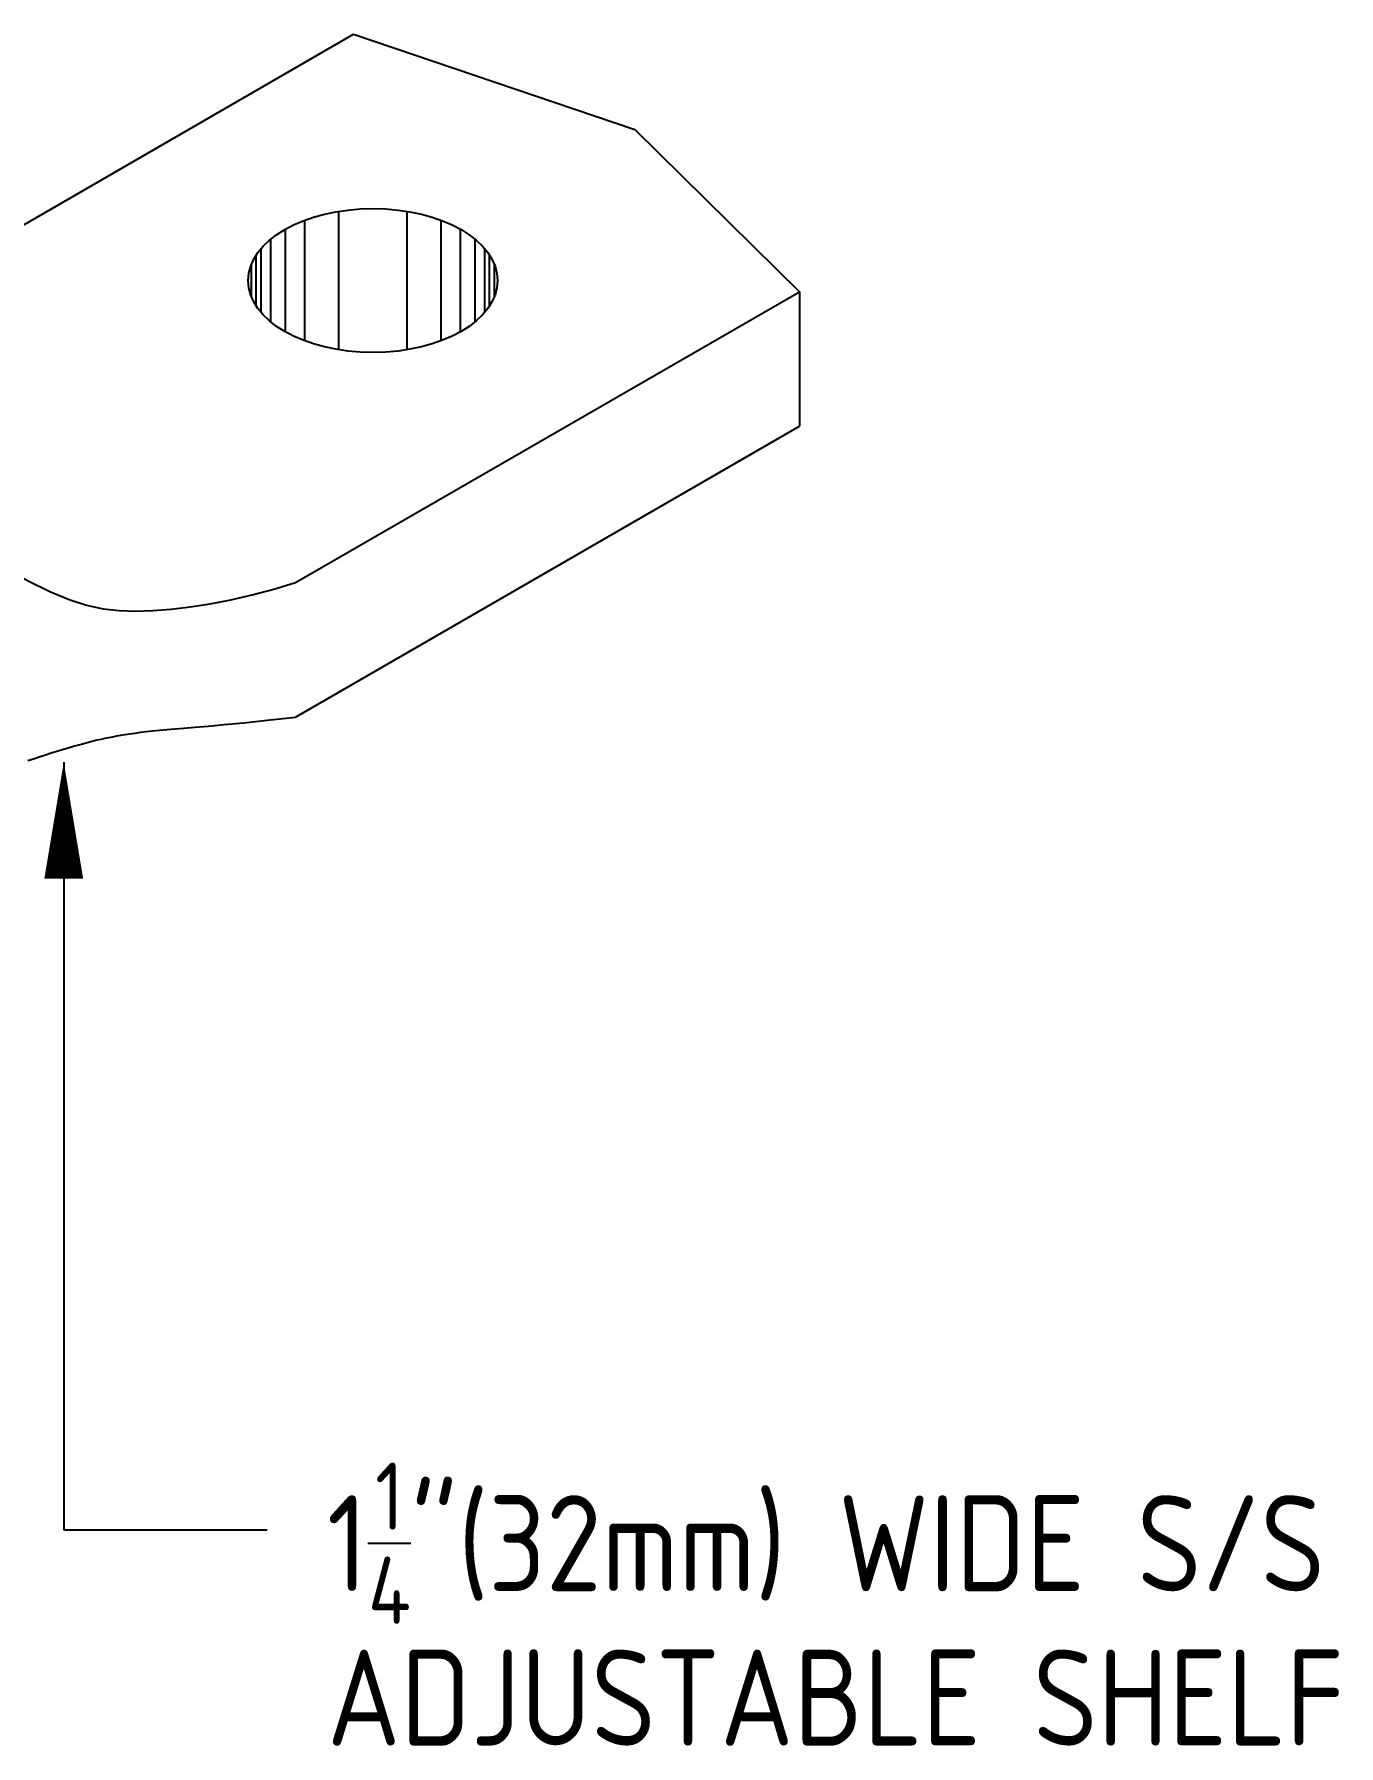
# Model space of a CAD drawing. Header units: inches. Extents: x 62745 to 64469, y 7520 to 8963.
# Drawn here: x 62860.3 to 62914.1, y 8038.1 to 8108.6 of the extents above; entities that cross this region are included whole.
import ezdxf

# ---------------------------------------------------------------- set-up
doc = ezdxf.new("R2010")
doc.units = ezdxf.units.IN
doc.header["$MEASUREMENT"] = 0
for name, color, linetype in [('1', 8, 'Continuous'), ('2', 2, 'Continuous'), ('ARROW', 1, 'Continuous'), ('DIML', 1, 'Continuous'), ('T3', 3, 'Continuous')]:
    doc.layers.add(name, color=color, linetype=linetype)
doc.styles.add('1', font='archquik.shx', dxfattribs={"height": 48})

msp = doc.modelspace()

# ---------------------------------------------------------------- linework, layer by layer
at = {"layer": '1'}
for p, q in [((62871.47452668, 8100.9716345), (62871.47452668, 8095.99129663)), ((62872.87452668, 8101.33660205), (62872.87452668, 8095.62632908)), ((62875.70121832, 8101.33962938), (62875.70121832, 8095.62330175)), ((62877.10121832, 8100.9788766), (62877.10121832, 8095.98405453)), ((62870.67452668, 8100.58985071), (62870.67452668, 8096.37308042)), ((62877.90121832, 8100.60057519), (62877.90121832, 8096.36235594)), ((62869.67452668, 8099.75912234), (62869.67452668, 8097.20380879)), ((62870.07452668, 8100.16392876), (62870.07452668, 8096.79900237)), ((62878.50121832, 8100.18014073), (62878.50121832, 8096.7827904)), ((62878.90121832, 8099.78108567), (62878.90121832, 8097.18184546)), ((62869.27452668, 8099.12699739), (62869.27452668, 8097.83593374)), ((62869.47452668, 8099.50134442), (62869.47452668, 8097.46158671)), ((62879.10121832, 8099.52771715), (62879.10121832, 8097.43521398)), ((62879.30121832, 8099.17331178), (62879.30121832, 8097.78961935))]:
    msp.add_line(p, q, dxfattribs=at)
at = {"layer": '2'}
for p, q in [((62855.51265211, 8098.25496826), (62873.50110937, 8108.6406089)), ((62873.50110937, 8108.6406089), (62885.0972618, 8104.71684847)), ((62885.0972618, 8104.71684847), (62891.89341422, 8098.02180675)), ((62871.10880453, 8086.02180675), (62891.89341422, 8098.02180675)), ((62891.89341422, 8098.02180675), (62891.89341422, 8092.47924417)), ((62871.10880453, 8080.47924417), (62891.89341422, 8092.47924417))]:
    msp.add_line(p, q, dxfattribs=at)
for points in [[(62857.83034859, 8087.40300169), (62859.03309096, 8086.67628145), (62860.07024073, 8086.09761818), (62860.97191703, 8085.65124308), (62861.76823895, 8085.3213874), (62862.4893256, 8085.09228234), (62863.16529608, 8084.94815911), (62863.82626951, 8084.87324895), (62864.50236499, 8084.85178307), (62865.2179184, 8084.87055131), (62865.97413273, 8084.92657794), (62866.76642774, 8085.01944588), (62867.59022318, 8085.14873803), (62868.44093882, 8085.31403729), (62869.31399442, 8085.51492656), (62870.20480974, 8085.75098874), (62871.10880453, 8086.02180675)], [(62860.0677146, 8078.68339852), (62860.33201701, 8078.77482964), (62860.5706756, 8078.85341954), (62860.79879955, 8078.92579664), (62861.02858997, 8078.99735473), (62861.26061568, 8079.06854921), (62861.49253745, 8079.13860086), (62861.72201603, 8079.20673046), (62861.94671219, 8079.27215879), (62862.16428668, 8079.33410663), (62862.37240028, 8079.39179476), (62862.56871372, 8079.44444396), (62862.75179749, 8079.49154342), (62862.92386086, 8079.53365589), (62863.0880228, 8079.57161253), (62863.24740231, 8079.60624451), (62863.40511836, 8079.63838298), (62863.56428993, 8079.66885909), (62863.72803601, 8079.69850402), (62863.89947558, 8079.72814892), (62864.08147637, 8079.75843448), (62864.2759011, 8079.78923948), (62864.48436124, 8079.82025226), (62864.70846825, 8079.85116112), (62864.94983362, 8079.88165441), (62865.21006881, 8079.91142043), (62865.49078529, 8079.94014751), (62865.79359453, 8079.96752397), (62866.1238268, 8079.99397785), (62866.5016875, 8080.02289601), (62866.95110085, 8080.05840506), (62867.49599105, 8080.10463158), (62868.16028231, 8080.16570216), (62868.96789884, 8080.24574339), (62869.94276485, 8080.34888186), (62871.10880453, 8080.47924417)]]:
    msp.add_lwpolyline(points, dxfattribs=at)
at = {"layer": 'ARROW', "color": 2, "ltscale": 550}
msp.add_ellipse((62874.2972618, 8098.48146557), major_axis=(-5.14392846, 0), ratio=0.5773502692, start_param=4.7123889804, end_param=10.9955742876, dxfattribs=at)
at = {"layer": 'DIML'}
for p, q in [((62861.54467124, 8078.61813025), (62861.54467124, 8046.95212762)), ((62861.54467124, 8046.95212762), (62869.93289782, 8046.95212762))]:
    msp.add_line(p, q, dxfattribs=at)
msp.add_lwpolyline([(62861.54467124, 8078.61813025, 0, 1.6, 0), (62861.54467124, 8073.81813025, 1.6, 1.6, 0)], format="xyseb", dxfattribs=at)

# ---------------------------------------------------------------- texts
at = {"layer": 'T3', "char_height": 3.96, "attachment_point": 4, "style": '1'}
for s, insert in [('\\A1;1{\\H0.7x;\\S1/4;}"(32mm) WIDE S/S', (62872.40363149, 8046.40370132)), ('\\A1;ADJUSTABLE SHELF', (62872.40363149, 8040.03423572))]:
    msp.add_mtext(s, dxfattribs=dict(at, insert=insert))

doc.saveas('drawing.dxf')
